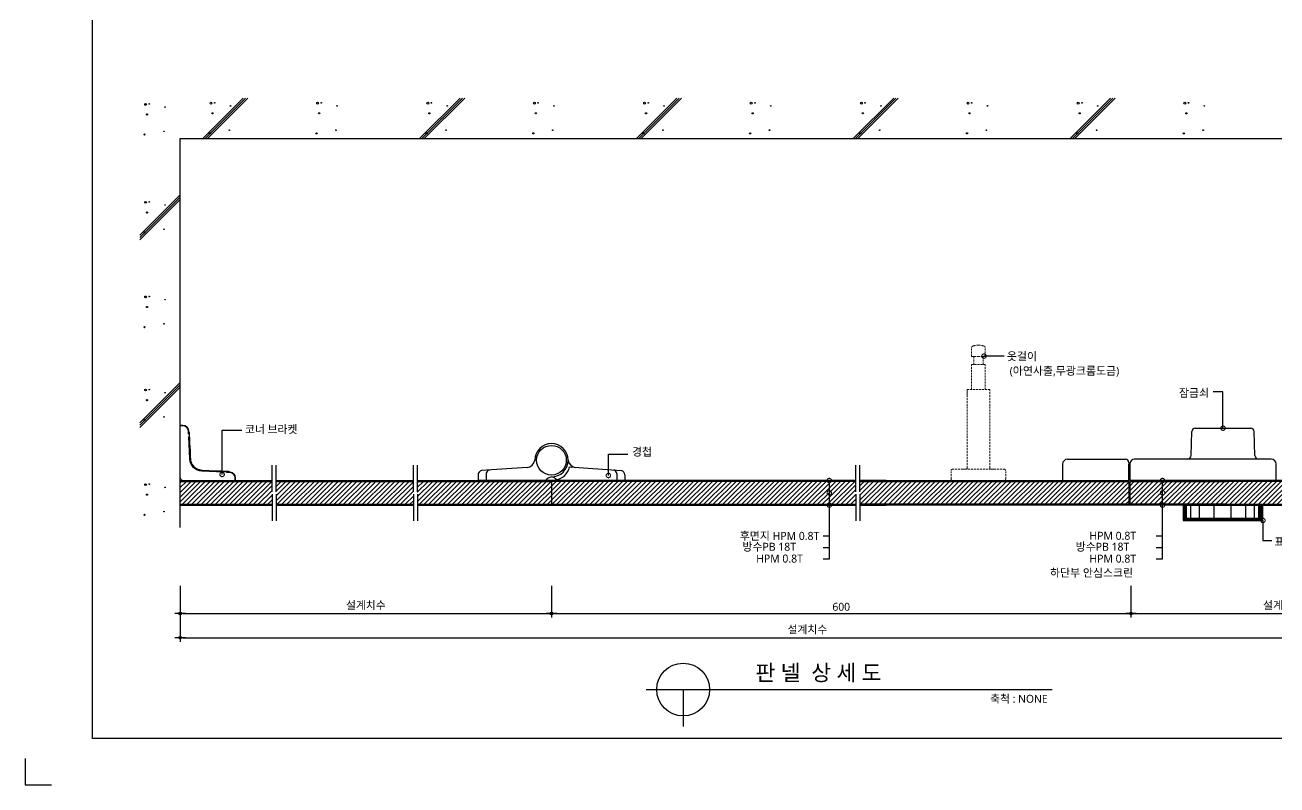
# Model space of a CAD drawing. Extents: x -256 to 8104, y -176 to 5714.
# Drawn here: x -256 to 4488, y -176 to 2705 of the extents above; entities that cross this region are included whole.
import ezdxf
from ezdxf.enums import TextEntityAlignment as Align

# ---------------------------------------------------------------- set-up
doc = ezdxf.new("R2010")
doc.units = 0
doc.header["$LTSCALE"] = 30
doc.linetypes.add('HIDDEN', pattern=[0.375, 0.25, -0.125])
doc.layers.get('0').update_dxf_attribs({"linetype": 'CONTINUOUS'})
doc.layers.get('DEFPOINTS').update_dxf_attribs({"linetype": 'CONTINUOUS'})
for name, color, linetype in [('02---제품선', 4, 'CONTINUOUS'), ('C', 2, 'CONTINUOUS'), ('DIM', 7, 'CONTINUOUS'), ('HID', 9, 'HIDDEN'), ('TIT', 3, 'CONTINUOUS'), ('경첩', 4, 'CONTINUOUS'), ('문자', 3, 'CONTINUOUS'), ('부자재', 4, 'CONTINUOUS'), ('잠금쇠(회전형)', 4, 'CONTINUOUS'), ('치수', 1, 'CONTINUOUS'), ('판넬', 2, 'CONTINUOUS'), ('해치', 8, 'CONTINUOUS')]:
    doc.layers.add(name, color=color, linetype=linetype)
doc.styles.add('돋움', font='malgun.ttf')
doc.dimstyles.new('10', dxfattribs={"dimscale": 10, "dimtxt": 3, "dimasz": 1, "dimexe": 1.5, "dimexo": 2, "dimgap": 1, "dimtad": 1, "dimdec": 0, "dimlunit": 6, "dimtxsty": '돋움', "dimblk": 'DIMDOT', "dimcen": -1, "dimdle": 1.5, "dimclrt": 3, "dimazin": 3, "dimtfac": 1, "dimtdec": 0, "dimtix": 1, "dimtmove": 2, "dimatfit": 3, "dimldrblk": 'DIMDOT', "dimarcsym": 0})
pattern_1 = [(45, (190000, -7000), (-8.980256, 8.980256), [])]

# ---------------------------------------------------------------- blocks, each defined once
blk = doc.blocks.new('DIMDOT')
at = {"linetype": 'Continuous'}
blk.add_line((-2, 0), (2, 0), dxfattribs=at)
for radius in [0.5, 0.25]:
    blk.add_circle((0, 0), radius, dxfattribs=at)
blk = doc.blocks.new('*D1079')
at = {"layer": 'DEFPOINTS', "color": 0}
for p in [(198653.4, -6224.5), (200060.5, -6224.5), (200060.5, -6350.2)]:
    blk.add_point(p, dxfattribs=at)
at = {"layer": 'DIM', "color": 0, "lineweight": -2, "ltscale": 10}
for p, q in [((198653.4, -6244.5), (198653.4, -6365.2)), ((200060.5, -6244.5), (200060.5, -6365.2)), ((198663.4, -6350.2), (200050.5, -6350.2))]:
    blk.add_line(p, q, dxfattribs=at)
at = {"layer": 'DIM', "color": 0, "lineweight": -2, "xscale": 10, "yscale": 10, "zscale": 10, "rotation": 180}
blk.add_blockref('DIMDOT', (198653.4, -6350.2), dxfattribs=at)
at = {"layer": 'DIM', "color": 0, "lineweight": -2, "xscale": 10, "yscale": 10, "zscale": 10}
blk.add_blockref('DIMDOT', (200060.5, -6350.2), dxfattribs=at)
at = {"layer": 'DIM', "color": 3, "insert": (199357, -6320.5), "char_height": 30, "attachment_point": 5, "style": '돋움'}
blk.add_mtext('설계치수', dxfattribs=at)
blk = doc.blocks.new('*D1080')
at = {"layer": 'DEFPOINTS', "color": 0}
for p in [(198653.4, -6224.5), (203407.3, -6224.5), (203407.3, -6441.7)]:
    blk.add_point(p, dxfattribs=at)
at = {"layer": 'DIM', "color": 0, "lineweight": -2, "ltscale": 10}
for p, q in [((198653.4, -6244.5), (198653.4, -6456.7)), ((203407.3, -6244.5), (203407.3, -6456.7)), ((198663.4, -6441.7), (203397.3, -6441.7))]:
    blk.add_line(p, q, dxfattribs=at)
at = {"layer": 'DIM', "color": 0, "lineweight": -2, "xscale": 10, "yscale": 10, "zscale": 10, "rotation": 180}
blk.add_blockref('DIMDOT', (198653.4, -6441.7), dxfattribs=at)
at = {"layer": 'DIM', "color": 0, "lineweight": -2, "xscale": 10, "yscale": 10, "zscale": 10}
blk.add_blockref('DIMDOT', (203407.3, -6441.7), dxfattribs=at)
at = {"layer": 'DIM', "color": 3, "insert": (201030.4, -6412), "char_height": 30, "attachment_point": 5, "style": '돋움'}
blk.add_mtext('설계치수', dxfattribs=at)
blk = doc.blocks.new('_DOTSMALL')
at = {"color": 0, "linetype": 'ByBlock', "const_width": 0.5}
blk.add_lwpolyline([(-0.0625, 0, 1), (0.0625, 0, 1)], format="xyb", close=True, dxfattribs=at)
blk = doc.blocks.new('A$C63EC304E')
at = {"layer": '치수', "color": 1, "xscale": 2.5, "yscale": 2.5, "zscale": 2.5, "rotation": 234.3098741996962}
blk.add_blockref('_DOTSMALL', (0.31, 0.31), dxfattribs=at)
blk = doc.blocks.new('A$C2BC9653E')
at = {"layer": '치수', "xscale": 0.3333333333333333, "yscale": 0.3333333333333333, "zscale": 0.3333333333333333}
blk.add_blockref('A$C63EC304E', (0, 0), dxfattribs=at)
blk = doc.blocks.new('A$C7FC71301')
at = {"layer": '치수', "rotation": 180}
blk.add_blockref('A$C2BC9653E', (0.21, 0.21), dxfattribs=at)
blk = doc.blocks.new('A$C4A20372B')
at = {"layer": '치수'}
blk.add_blockref('A$C7FC71301', (0, 0), dxfattribs=at)
blk = doc.blocks.new('A$C566469F5')
at = {"layer": '치수'}
blk.add_blockref('A$C4A20372B', (0, 0), dxfattribs=at)
blk = doc.blocks.new('A$C7E317CD4')
at = {"layer": '해치', "xscale": 2, "yscale": 2, "zscale": 2}
blk.add_blockref('A$C566469F5', (0, 0), dxfattribs=at)
blk = doc.blocks.new('A$C601D7F27')
at = {"layer": '치수'}
blk.add_blockref('A$C7E317CD4', (0, 0), dxfattribs=at)
blk = doc.blocks.new('A$C38802C08')
at = {"layer": '치수'}
blk.add_blockref('A$C601D7F27', (0, 0), dxfattribs=at)
blk = doc.blocks.new('*D1081')
at = {"layer": 'DEFPOINTS', "color": 0}
for p in [(202256.5, -6224.5), (203407.3, -6224.5), (203407.3, -6350.2)]:
    blk.add_point(p, dxfattribs=at)
at = {"layer": 'DIM', "color": 0, "lineweight": -2, "ltscale": 10}
for p, q in [((202256.5, -6244.5), (202256.5, -6365.2)), ((203407.3, -6244.5), (203407.3, -6365.2)), ((202266.5, -6350.2), (203397.3, -6350.2))]:
    blk.add_line(p, q, dxfattribs=at)
at = {"layer": 'DIM', "color": 0, "lineweight": -2, "xscale": 10, "yscale": 10, "zscale": 10, "rotation": 180}
blk.add_blockref('DIMDOT', (202256.5, -6350.2), dxfattribs=at)
at = {"layer": 'DIM', "color": 0, "lineweight": -2, "xscale": 10, "yscale": 10, "zscale": 10}
blk.add_blockref('DIMDOT', (203407.3, -6350.2), dxfattribs=at)
at = {"layer": 'DIM', "color": 3, "insert": (202831.9, -6320.5), "char_height": 30, "attachment_point": 5, "style": '돋움'}
blk.add_mtext('설계치수', dxfattribs=at)
blk = doc.blocks.new('*D1082')
at = {"layer": 'DEFPOINTS', "color": 0}
for p in [(200060.5, -6224.5), (202256.5, -6224.5), (202256.5, -6350.2)]:
    blk.add_point(p, dxfattribs=at)
at = {"layer": 'DIM', "color": 0, "lineweight": -2, "ltscale": 10}
for p, q in [((200060.5, -6244.5), (200060.5, -6365.2)), ((202256.5, -6244.5), (202256.5, -6365.2)), ((200070.5, -6350.2), (202246.5, -6350.2))]:
    blk.add_line(p, q, dxfattribs=at)
at = {"layer": 'DIM', "color": 0, "lineweight": -2, "xscale": 10, "yscale": 10, "zscale": 10, "rotation": 180}
blk.add_blockref('DIMDOT', (200060.5, -6350.2), dxfattribs=at)
at = {"layer": 'DIM', "color": 0, "lineweight": -2, "xscale": 10, "yscale": 10, "zscale": 10}
blk.add_blockref('DIMDOT', (202256.5, -6350.2), dxfattribs=at)
at = {"layer": 'DIM', "color": 3, "insert": (201158.5, -6324.7), "char_height": 30, "attachment_point": 5, "style": '돋움'}
blk.add_mtext('600', dxfattribs=at)
blk = doc.blocks.new('A$C06B31977')
for p, q in [((1.26, 11.06), (1.26, 21.17)), ((1.26, 10.11), (1.26, 0))]:
    blk.add_line(p, q)
blk = doc.blocks.new('AURA_40', base_point=(198321.5, -6824.2))
at = {"layer": '해치', "transparency": 33554687}
h = blk.add_hatch(dxfattribs=at)
h.set_pattern_fill('ANSI31', color=256, scale=4, style=0)
h.set_pattern_definition(pattern_1)
h.paths.add_polyline_path([(199002.4, -5897.5), (199002.4, -5888), (199002.4, -5849.2), (198653.4, -5849.2), (198653.4, -5935.9), (199002.4, -5935.9)])
h.paths.add_polyline_path([(199017.1, -5897.5), (199017.1, -5888), (199017.1, -5849.2), (199537.5, -5849.2), (199537.5, -5897.5), (199537.5, -5935.9), (199017.1, -5935.9)])
at = {"layer": '해치'}
h = blk.add_hatch(dxfattribs=at)
h.set_pattern_fill('ANSI31', color=256, scale=4)
h.set_pattern_definition(pattern_1)
h.paths.add_polyline_path([(200060.5, -5935.9), (200060.5, -5849.2), (199552.1, -5849.2), (199552.1, -5935.9)])
at = {"layer": '해치', "transparency": 33554687}
h = blk.add_hatch(dxfattribs=at)
h.set_pattern_fill('ANSI31', color=256, scale=4)
h.set_pattern_definition(pattern_1)
h.paths.add_polyline_path([(200060.5, -5849.2), (200060.5, -5935.9), (201113.5, -5935.9), (201113.5, -5894.6, -0.610943), (201111.8, -5891.3, -0.241509), (201113.5, -5890.4), (201113.5, -5849.2)])
h = blk.add_hatch(dxfattribs=at)
h.set_pattern_fill('ANSI31', color=256, scale=4)
h.set_pattern_definition(pattern_1)
h.paths.add_polyline_path([(201214.2, -5849.2), (201113.5, -5849.2), (201113.5, -5890.4, -0.610943), (201115.2, -5893.7, -0.241509), (201113.5, -5894.6), (201113.5, -5935.9), (201214.2, -5935.9)])
h = blk.add_hatch(dxfattribs=at)
h.set_pattern_fill('ANSI31', color=256, scale=4)
h.set_pattern_definition(pattern_1)
h.paths.add_polyline_path([(202248.5, -5935.9), (202248.5, -5849.2), (201328.4, -5849.2), (201228.8, -5849.2), (201228.8, -5888), (201228.8, -5897.5), (201228.8, -5935.9), (201328.4, -5935.9)])
h = blk.add_hatch(dxfattribs=at)
h.set_pattern_fill('ANSI31', color=256, scale=4, style=0)
h.set_pattern_definition(pattern_1)
h.paths.add_polyline_path([(203023.4, -5897.5), (203023.4, -5888), (203023.4, -5849.2), (203407.3, -5849.2), (203407.3, -5935.9), (203023.4, -5935.9)])
edge = h.paths.add_edge_path()
edge.add_line((203008.8, -5897.5), (203008.8, -5888))
edge.add_line((203008.8, -5888), (203008.8, -5849.2))
edge.add_line((203008.8, -5849.2), (202376.3, -5849.2))
edge.add_line((202376.3, -5849.2), (202376.3, -5890.4))
edge.add_arc((202376.3, -5892.5), 2.08, -35.6901, 90, ccw=False)
edge.add_arc((202376.3, -5892.5), 2.08, 270, 324.3099, ccw=False)
edge.add_line((202376.3, -5894.6), (202376.3, -5935.9))
edge.add_line((202376.3, -5935.9), (203008.8, -5935.9))
edge.add_line((203008.8, -5935.9), (203008.8, -5897.5))
h.paths.add_polyline_path([(202251.5, -5849.2), (202251.5, -5935.9), (202376.3, -5935.9), (202376.3, -5894.6, -0.610943), (202374.6, -5891.3, -0.241509), (202376.3, -5890.4), (202376.3, -5849.2)])
h.paths.add_polyline_path([(203825, -5849.2), (203407.3, -5849.2), (203407.3, -5935.9), (203825, -5935.9)])
for p, q in [((198653.4, -4548.8), (203825, -4548.8)), ((198653.4, -6023.8), (198653.4, -4548.8))]:
    blk.add_line(p, q)
at = {"color": 2}
for p, q in [((200060.5, -5845.9), (200060.5, -5939.2)), ((202248.5, -5849.2), (202248.5, -5935.9)), ((202251.5, -5849.2), (202251.5, -5935.9)), ((198065.6, -6900), (198065.6, -7000)), ((198065.6, -6900), (198065.6, -7000)), ((198065.6, -6900), (198065.6, -7000)), ((198065.6, -6900), (198065.6, -7000)), ((198065.6, -7000), (198165.6, -7000))]:
    blk.add_line(p, q, dxfattribs=at)
for points in [[(198320.8, -1285.8), (205573.1, -1285.8), (205573.1, -6824.2), (198320.8, -6824.2)], [(198320.8, -1285.8), (205573.1, -1285.8), (205573.1, -6824.2), (198320.8, -6824.2)], [(198320.8, -1285.8), (206302.7, -1285.8), (206302.7, -6824.2), (198320.8, -6824.2)]]:
    blk.add_lwpolyline(points, close=True, dxfattribs=at)
at = {"layer": '02---제품선'}
for p, q in [((202484.1, -5750.7), (202487.3, -5659.3)), ((202499.7, -5647.4), (202710.3, -5647.4)), ((202725.9, -5750.7), (202722.7, -5659.3)), ((201997.2, -5783.8), (201997.2, -5845.9)), ((202015.8, -5765.2), (202236, -5765.2)), ((202248.5, -5777.6), (202248.5, -5845.9)), ((202248.5, -5845.9), (202248.5, -5783.8)), ((202251.5, -5783.8), (202251.5, -5845.9)), ((202456.2, -5765.2), (202270.1, -5765.2)), ((202469.2, -5765.2), (202456.2, -5765.2)), ((202740.9, -5765.2), (202469.2, -5765.2)), ((202788, -5765.2), (202740.9, -5765.2)), ((202806.6, -5845.9), (202806.6, -5783.8)), ((201997.2, -5845.9), (202248.5, -5845.9)), ((202806.6, -5845.9), (202251.5, -5845.9))]:
    blk.add_line(p, q, dxfattribs=at)
for centre, radius, start, end in [((202499.7, -5659.8), 12.4, 90, 178), ((202710.3, -5659.8), 12.4, 2, 90), ((202015.8, -5783.8), 18.6, 90, 180), ((202236, -5777.6), 12.4, 0, 90), ((202270.1, -5783.8), 18.6, 90, 180), ((202469.2, -5750.2), 15, 270, 358), ((202740.9, -5750.2), 15, 182, 270), ((202788, -5783.8), 18.6, 0, 90)]:
    blk.add_arc(centre, radius, start, end, dxfattribs=at)
at = {"layer": 'C'}
for p, q in [((198653.4, -5849.2), (199002.4, -5849.2)), ((199017.1, -5849.2), (199537.5, -5849.2)), ((199552.1, -5849.2), (200060.5, -5849.2)), ((201214.2, -5849.2), (200060.5, -5849.2)), ((201228.8, -5849.2), (202248.5, -5849.2)), ((201328.4, -5849.2), (201228.8, -5849.2)), ((202251.5, -5849.2), (202618.5, -5849.2)), ((203008.8, -5849.2), (202618.5, -5849.2)), ((198653.4, -5935.9), (199002.4, -5935.9)), ((199017.1, -5935.9), (199537.5, -5935.9)), ((199552.1, -5935.9), (200076.7, -5935.9)), ((200060.5, -5935.9), (201214.2, -5935.9)), ((202248.5, -5935.9), (201228.8, -5935.9)), ((201228.8, -5935.9), (201328.4, -5935.9)), ((202618.5, -5935.9), (202251.5, -5935.9)), ((202618.5, -5935.9), (203008.8, -5935.9))]:
    blk.add_line(p, q, dxfattribs=at)
at = {"layer": 'HID', "lineweight": 15}
for p, q in [((201652.6, -5375.7), (201652.6, -5340.2)), ((201704.5, -5375.7), (201704.5, -5340.2)), ((201652.6, -5375.7), (201660.5, -5375.7)), ((201652.6, -5500.6), (201652.6, -5405.5)), ((201704.5, -5405.5), (201652.6, -5405.5)), ((201660.5, -5375.7), (201678.5, -5375.7)), ((201660.5, -5375.7), (201660.5, -5405.5)), ((201696.6, -5375.7), (201678.5, -5375.7)), ((201704.5, -5375.7), (201696.6, -5375.7)), ((201696.6, -5375.7), (201696.6, -5405.5)), ((201704.5, -5500.6), (201704.5, -5405.5)), ((201721.2, -5500.6), (201635.8, -5500.6)), ((201635.8, -5524.3), (201635.8, -5500.6)), ((201635.8, -5798.2), (201635.8, -5500.6)), ((201721.2, -5798.2), (201721.2, -5500.6)), ((201575.3, -5840.9), (201575.3, -5808.2)), ((201630.8, -5803.2), (201580.3, -5803.2)), ((201736.2, -5803.2), (201620.8, -5803.2)), ((201726.2, -5803.2), (201776.7, -5803.2)), ((201781.7, -5840.9), (201781.7, -5808.2)), ((201776.7, -5845.9), (201580.3, -5845.9)), ((202330.1, -5845.9), (202361.8, -5845.9)), ((202361.8, -5845.9), (202551.8, -5845.9))]:
    blk.add_line(p, q, dxfattribs=at)
for centre, radius, start, end in [((201661.3, -5345.4), 10.2, 101.3021, 148.9655), ((201683.5, -5417.6), 85.6, 93.3455, 106.4545), ((201673.5, -5417.6), 85.6, 73.5455, 86.6545), ((201695.8, -5345.4), 10.2, 31.0345, 78.6979), ((201580.3, -5808.2), 5, 90, 180), ((201630.8, -5798.2), 5, 270, 0), ((201726.2, -5798.2), 5, 180, 270), ((201776.7, -5808.2), 5, 0, 90), ((201580.3, -5840.9), 5, 180, 270), ((201776.7, -5840.9), 5, 270, 0)]:
    blk.add_arc(centre, radius, start, end, dxfattribs=at)
at = {"layer": 'TIT', "color": 7}
for p, q in [((200419.5, -6638.1), (201957.3, -6638.1)), ((200559.5, -6638.1), (200559.5, -6778.1))]:
    blk.add_line(p, q, dxfattribs=at)
blk.add_circle((200559.5, -6638.1), 100, dxfattribs=at)
at = {"layer": '경첩', "color": 4, "linetype": 'Continuous', "lineweight": 15}
for p, q in [((198653.4, -5635.9), (198664, -5635.9)), ((198653.4, -5638.2), (198653.4, -5635.9)), ((198653.4, -5658.3), (198653.4, -5638.2)), ((198664, -5638.2), (198653.4, -5638.2)), ((198664, -5638.2), (198664, -5635.9)), ((198653.4, -5661.5), (198653.4, -5659.2)), ((198653.4, -5661.5), (198653.4, -5831.9)), ((198684.3, -5670.4), (198683.6, -5656.9)), ((198688.7, -5763.9), (198684.7, -5680.2)), ((198685.9, -5656.8), (198687, -5680.1)), ((198687.7, -5661.4), (198686.2, -5662.9)), ((198688.8, -5666.9), (198686.5, -5669.2)), ((198687, -5680.1), (198691, -5763.8)), ((198690, -5692.2), (198687.7, -5694.4)), ((198688.8, -5666.9), (198690, -5692.2)), ((198690.3, -5698.5), (198688, -5700.7)), ((198690.4, -5701.6), (198688.2, -5703.8)), ((198690.7, -5707.9), (198688.5, -5710.1)), ((198690.8, -5711.1), (198688.6, -5713.3)), ((198692.1, -5737.8), (198689.9, -5740.1)), ((198692.1, -5737.9), (198689.9, -5740.2)), ((198690.4, -5701.6), (198690.7, -5707.9)), ((198690.8, -5711.1), (198692.1, -5737.8)), ((198692.1, -5737.9), (198692.3, -5741.9)), ((198692.3, -5741.9), (198690.1, -5744.1)), ((198692.4, -5744.1), (198690.2, -5746.3)), ((198692.8, -5752.7), (198690.6, -5754.9)), ((198692.8, -5753.6), (198690.6, -5755.8)), ((198693, -5756.8), (198690.8, -5759)), ((198693, -5757.7), (198690.8, -5759.9)), ((198693.5, -5766.2), (198691.4, -5768.3)), ((198693.8, -5768.3), (198691.8, -5770.3)), ((198692.4, -5744.1), (198692.8, -5752.7)), ((198694.4, -5771.7), (198692.5, -5773.7)), ((198692.6, -5773.7), (198694.5, -5771.8)), ((198692.8, -5752.7), (198692.8, -5753.6)), ((198692.8, -5753.6), (198693, -5756.8)), ((198693, -5756.8), (198693, -5757.7)), ((198693, -5757.7), (198693.3, -5763.7)), ((198695.9, -5776.6), (198694.1, -5778.4)), ((198697.4, -5780.4), (198695.7, -5782.1)), ((198698.5, -5782.6), (198696.8, -5784.3)), ((198701, -5786.7), (198699.3, -5788.4)), ((198702.4, -5788.6), (198700.7, -5790.3)), ((198712.6, -5798.2), (198710.9, -5799.9)), ((198714.6, -5799.5), (198712.9, -5801.2)), ((198718.9, -5801.8), (198717.1, -5803.6)), ((198721.2, -5802.8), (198719.4, -5804.6)), ((198726.1, -5804.5), (198724.2, -5806.4)), ((198819.1, -5814.5), (198735.3, -5810.6)), ((198735.4, -5808.3), (198819.2, -5812.2)), ((198735.5, -5805.9), (198737.8, -5806)), ((198735.5, -5805.9), (198791.3, -5808.6)), ((198737.8, -5806), (198735.5, -5808.3)), ((198791.3, -5808.6), (198789.1, -5810.8)), ((198797.6, -5808.9), (198795.4, -5811.1)), ((198800.8, -5809), (198798.6, -5811.2)), ((198807.1, -5809.3), (198804.9, -5811.5)), ((198807.1, -5809.3), (198837.1, -5810.7)), ((198819.2, -5812.2), (198842.5, -5813.3)), ((198842.4, -5815.6), (198828.9, -5815)), ((198837.9, -5811.5), (198836.4, -5813)), ((198837.9, -5811.5), (198837.1, -5810.7)), ((198667.4, -5845.9), (198837.7, -5845.9)), ((198840.1, -5845.9), (198837.7, -5845.9)), ((198861.1, -5845.9), (198841, -5845.9)), ((198861.1, -5845.9), (198861.1, -5835.2)), ((198861.1, -5835.2), (198863.4, -5835.2)), ((198863.4, -5845.9), (198861.1, -5845.9)), ((198863.4, -5835.2), (198863.4, -5845.9))]:
    blk.add_line(p, q, dxfattribs=at)
at = {"layer": '경첩', "color": 4, "linetype": 'Continuous', "lineweight": 15, "flags": 128}
for points in [[(198683.6, -5656.9), (198684.1, -5656.8), (198684.5, -5656.8), (198684.9, -5656.8), (198685.3, -5656.8), (198685.6, -5656.8), (198685.8, -5656.8), (198685.9, -5656.8), (198685.9, -5656.8)], [(198687, -5680.1), (198687, -5680.1), (198686.9, -5680.1), (198686.7, -5680.1), (198686.4, -5680.1), (198686, -5680.1), (198685.6, -5680.2), (198685.2, -5680.2), (198684.7, -5680.2)], [(198688.5, -5662.2), (198688.4, -5662), (198688.2, -5661.8), (198688.1, -5661.7), (198687.9, -5661.6), (198687.9, -5661.5), (198687.8, -5661.4), (198687.8, -5661.4), (198687.7, -5661.4)], [(198688.5, -5662.2), (198688.6, -5663.2), (198688.6, -5664.3), (198688.7, -5665.6), (198688.8, -5666.9)], [(198690, -5692.2), (198690, -5693.4), (198690.1, -5694.6), (198690.1, -5695.7), (198690.2, -5696.6), (198690.2, -5697.4), (198690.2, -5698), (198690.2, -5698.3), (198690.3, -5698.5)], [(198692.1, -5737.8), (198692.1, -5737.9), (198692.1, -5737.9)], [(198691, -5763.8), (198691, -5763.8), (198690.8, -5763.8), (198690.6, -5763.9), (198690.3, -5763.9), (198690, -5763.9), (198689.6, -5763.9), (198689.1, -5763.9), (198688.7, -5763.9)], [(198692.3, -5741.9), (198692.3, -5742.6), (198692.4, -5743.3), (198692.4, -5744.1)], [(198693.5, -5766.2), (198693.7, -5767.7), (198693.8, -5768.3)], [(198694.4, -5771.7), (198694.4, -5771.7), (198694.4, -5771.7)], [(198735.4, -5808.3), (198735.4, -5808.3), (198735.4, -5808.4), (198735.4, -5808.6), (198735.4, -5808.9), (198735.4, -5809.3), (198735.3, -5809.7), (198735.3, -5810.1), (198735.3, -5810.6)], [(198791.3, -5808.6), (198792.4, -5808.6), (198793.5, -5808.7), (198794.5, -5808.7), (198795.4, -5808.7), (198796.2, -5808.8), (198796.8, -5808.8), (198797.3, -5808.8), (198797.5, -5808.8), (198797.6, -5808.9)], [(198800.8, -5809), (198800.9, -5809), (198801.3, -5809), (198801.9, -5809.1), (198802.6, -5809.1), (198803.6, -5809.1), (198804.7, -5809.2), (198805.9, -5809.2), (198807.1, -5809.3)], [(198819.2, -5812.2), (198819.2, -5812.2), (198819.2, -5812.4), (198819.1, -5812.6), (198819.1, -5812.9), (198819.1, -5813.2), (198819.1, -5813.6), (198819.1, -5814.1), (198819.1, -5814.5)], [(198842.4, -5815.6), (198842.4, -5815.2), (198842.4, -5814.7), (198842.4, -5814.3), (198842.5, -5814), (198842.5, -5813.7), (198842.5, -5813.5), (198842.5, -5813.3), (198842.5, -5813.3)]]:
    blk.add_lwpolyline(points, dxfattribs=at)
at = {"layer": '경첩', "color": 4, "linetype": 'Continuous', "lineweight": 15}
for centre, radius, start, end in [((198664, -5657.8), 21.9, 2.6983, 90), ((198664, -5657.8), 19.6, 2.6983, 90), ((198737.6, -5761.6), 49, 182.6983, 267.3017), ((198737.6, -5761.6), 46.7, 182.6983, 267.3017), ((198737.6, -5761.6), 44.3, 182.6983, 185.9088), ((198737.6, -5761.6), 44.3, 188.6056, 193.1623), ((198737.6, -5761.6), 44.3, 193.2431, 199.766), ((198737.6, -5761.6), 44.3, 199.766, 204.9948), ((198737.6, -5761.6), 44.3, 208.1736, 214.3849), ((198737.6, -5761.6), 44.3, 214.3855, 217.4388), ((198667.4, -5831.9), 14, 180, 270), ((198737.6, -5761.6), 44.3, 217.4392, 235.6151), ((198737.6, -5761.7), 44.3, 235.6142, 238.7009), ((198737.6, -5761.6), 44.3, 238.7002, 245.0052), ((198737.6, -5761.6), 44.3, 248.2494, 255.0002), ((198737.6, -5761.6), 44.3, 255, 267.3017), ((198841.5, -5835.2), 19.6, 0, 87.3017), ((198841.5, -5835.2), 21.9, 0, 87.3017)]:
    blk.add_arc(centre, radius, start, end, dxfattribs=at)
at = {"layer": '부자재'}
for p, q in [((199782.5, -5823.8), (199782.5, -5845.9)), ((199968.3, -5795.8), (199795.5, -5807.9)), ((199812.5, -5819.7), (199812.5, -5845.9)), ((200129.3, -5793.9), (200325.2, -5807.8)), ((200308.6, -5819.7), (200308.6, -5845.9)), ((200338.6, -5823.8), (200338.6, -5845.9)), ((200060.5, -5845.9), (199782.5, -5845.9)), ((200074.7, -5845.9), (200338.6, -5845.9))]:
    blk.add_line(p, q, dxfattribs=at)
at = {"layer": '부자재', "color": 1}
blk.add_circle((200060.5, -5768.9), 56.2, dxfattribs=at)
at = {"layer": '부자재'}
for centre, radius, start, end in [((200060.5, -5768.9), 63, 270, 180), ((199966.7, -5764.8), 31, 272.9231, 352.4724), ((200154.3, -5764.8), 31, 187.5276, 267.0769), ((199799.2, -5824.2), 16.8, 101.7765, 181.6712), ((199832.9, -5825.3), 21.2, 113.4077, 164.5497), ((200069.1, -5870.4), 39.5, 102.5267, 141.5475), ((200051.9, -5870.4), 39.5, 43.1003, 77.4733), ((200062.7, -5777.2), 68.6, 280.084, 345.9792), ((200288.1, -5825.3), 21.2, 15.4503, 67.3004), ((200321.8, -5824.2), 16.8, 358.3288, 78.2235)]:
    blk.add_arc(centre, radius, start, end, dxfattribs=at)
at = {"layer": '잠금쇠(회전형)', "linetype": 'Continuous', "lineweight": 15}
for p, q in [((202454.8, -5939.9), (202755.2, -5939.9)), ((202454.8, -5939.9), (202454.8, -5988.2)), ((202455.7, -5939.9), (202455.7, -5988.2)), ((202755.2, -5939.9), (202755.2, -5988.2)), ((202453.8, -5988.2), (202756.2, -5988.2)), ((202453.8, -5997.5), (202453.8, -5988.2)), ((202453.8, -5997.2), (202756.2, -5997.2)), ((202756.2, -5997.5), (202756.2, -5988.2))]:
    blk.add_line(p, q, dxfattribs=at)
at = {"layer": '치수'}
for p, q in [((201775.5, -5374.3), (201699.4, -5374.3)), ((202605, -5510.1), (202568.4, -5510.1)), ((202605, -5647.4), (202605, -5510.1)), ((198812.9, -5654.2), (198887, -5654.2)), ((198812.9, -5822.6), (198812.9, -5654.2)), ((200276.1, -5826.6), (200276.1, -5745.7)), ((200276.1, -5745.7), (200350.3, -5745.7)), ((201113.5, -6142.4), (201113.5, -5845.9)), ((202376.3, -6142.4), (202376.3, -5845.9)), ((202756.2, -5997.5), (202756.2, -6073.2)), ((201089.7, -6055.6), (201113.5, -6055.6)), ((202352.5, -6055.6), (202376.3, -6055.6)), ((201089.7, -6099.2), (201113.5, -6099.2)), ((202352.5, -6099.2), (202376.3, -6099.2)), ((202756.2, -6073.2), (202790.5, -6073.2)), ((201089.7, -6142.4), (201113.5, -6142.4)), ((202352.5, -6142.4), (202376.3, -6142.4))]:
    blk.add_line(p, q, dxfattribs=at)
at = {"layer": '판넬', "color": 1}
for p, q in [((198653.4, -5845.9), (199002.4, -5845.9)), ((199017.1, -5845.9), (199537.5, -5845.9)), ((199552.1, -5845.9), (200040.1, -5845.9)), ((201214.2, -5845.9), (200060.5, -5845.9)), ((201228.8, -5845.9), (202246.5, -5845.9)), ((201328.4, -5845.9), (201228.8, -5845.9)), ((202256.5, -5845.9), (202618.5, -5845.9)), ((203008.8, -5845.9), (202618.5, -5845.9)), ((198653.4, -5939.2), (199002.4, -5939.2)), ((199017.1, -5939.2), (199537.5, -5939.2)), ((199552.1, -5939.2), (200080.1, -5939.2)), ((200060.5, -5939.2), (201214.2, -5939.2)), ((202251.5, -5939.2), (201228.8, -5939.2)), ((201228.8, -5939.2), (201328.4, -5939.2)), ((202618.5, -5939.2), (202251.5, -5939.2)), ((202618.5, -5939.2), (203008.8, -5939.2))]:
    blk.add_line(p, q, dxfattribs=at)
at = {"layer": '해치'}
for p, q in [((198739.3, -4548.8), (198892.4, -4395.7)), ((198757, -4548.8), (198910.1, -4395.7)), ((199560.9, -4548.8), (199714, -4395.7)), ((199578.5, -4548.8), (199731.7, -4395.7)), ((200382.5, -4548.8), (200535.6, -4395.7)), ((200400.1, -4548.8), (200553.2, -4395.7)), ((201204, -4548.8), (201357.2, -4395.7)), ((201221.7, -4548.8), (201374.8, -4395.7)), ((202025.6, -4548.8), (202178.7, -4395.7)), ((202043.3, -4548.8), (202196.4, -4395.7)), ((198500.3, -4915.7), (198653.4, -4762.6)), ((198500.3, -4933.4), (198653.4, -4780.2)), ((198500.3, -5627.4), (198653.4, -5474.2)), ((198500.3, -5645), (198653.4, -5491.9)), ((202457.6, -5939.9), (202457.6, -5988.2)), ((202460.6, -5939.9), (202460.6, -5988.2)), ((202465.7, -5939.9), (202465.7, -5988.2)), ((202482, -5939.9), (202482, -5988.2)), ((202515.4, -5939.9), (202515.4, -5988.2)), ((202570.9, -5939.9), (202570.9, -5988.2)), ((202634.6, -5939.9), (202634.6, -5988.2)), ((202690.1, -5939.9), (202690.1, -5988.2)), ((202723.5, -5939.9), (202723.5, -5988.2)), ((202739.8, -5939.9), (202739.8, -5988.2)), ((202744.3, -5939.9), (202744.3, -5988.2)), ((202749.5, -5939.9), (202749.5, -5988.2)), ((202752.5, -5939.9), (202752.5, -5988.2)), ((202754.3, -5939.9), (202754.3, -5988.2)), ((202453.8, -5991.3), (202756.2, -5991.3)), ((202453.8, -5992.8), (202756.2, -5992.8)), ((202453.8, -5994.4), (202756.2, -5994.4)), ((202453.8, -5995.3), (202756.2, -5995.3)), ((202453.8, -5996.2), (202756.2, -5996.2)), ((202453.8, -5997.5), (202756.2, -5997.5))]:
    blk.add_line(p, q, dxfattribs=at)
at = {"layer": '해치', "color": 2}
for p, q in [((198748.1, -4548.8), (198901.3, -4395.7)), ((199569.7, -4548.8), (199722.8, -4395.7)), ((200391.3, -4548.8), (200544.4, -4395.7)), ((201212.9, -4548.8), (201366, -4395.7)), ((202034.4, -4548.8), (202187.6, -4395.7)), ((198500.3, -4924.5), (198653.4, -4771.4)), ((198500.3, -5636.2), (198653.4, -5483))]:
    blk.add_line(p, q, dxfattribs=at)
at = {"layer": '해치'}
for centre, radius in [((198522.4, -4419.7), 3.36), ((198528, -4458), 2.24), ((198536.3, -4418.1), 1.12), ((198596.3, -4430), 1.12), ((198770.2, -4415.3), 3.36), ((198775.8, -4453.6), 2.24), ((198784.1, -4413.7), 1.12), ((198844.1, -4425.6), 1.12), ((199174.3, -4415.3), 3.36), ((199179.9, -4453.6), 2.24), ((199188.2, -4413.7), 1.12), ((199248.2, -4425.6), 1.12), ((199591.8, -4415.3), 3.36), ((199597.4, -4453.6), 2.24), ((199605.7, -4413.7), 1.12), ((199665.7, -4425.6), 1.12), ((199995.8, -4415.3), 3.36), ((200001.4, -4453.6), 2.24), ((200009.7, -4413.7), 1.12), ((200069.7, -4425.6), 1.12), ((200413.4, -4415.3), 3.36), ((200419, -4453.6), 2.24), ((200427.3, -4413.7), 1.12), ((200487.3, -4425.6), 1.12), ((200817.4, -4415.3), 3.36), ((200823, -4453.6), 2.24), ((200831.3, -4413.7), 1.12), ((200891.3, -4425.6), 1.12), ((201235, -4415.3), 3.36), ((201240.6, -4453.6), 2.24), ((201248.9, -4413.7), 1.12), ((201308.9, -4425.6), 1.12), ((201639, -4415.3), 3.36), ((201644.6, -4453.6), 2.24), ((201652.9, -4413.7), 1.12), ((201712.9, -4425.6), 1.12), ((202056.5, -4415.3), 3.36), ((202062.1, -4453.6), 2.24), ((202070.4, -4413.7), 1.12), ((202130.4, -4425.6), 1.12), ((202460.6, -4415.3), 3.36), ((202466.2, -4453.6), 2.24), ((202474.4, -4413.7), 1.12), ((202534.4, -4425.6), 1.12), ((198518.4, -4534.1), 2.24), ((198591.8, -4521.8), 1.12), ((198766.2, -4529.7), 2.24), ((198839.7, -4517.4), 1.12), ((199170.2, -4529.7), 2.24), ((199243.7, -4517.4), 1.12), ((199587.8, -4529.7), 2.24), ((199661.2, -4517.4), 1.12), ((199991.8, -4529.7), 2.24), ((200065.2, -4517.4), 1.12), ((200409.4, -4529.7), 2.24), ((200482.8, -4517.4), 1.12), ((200813.4, -4529.7), 2.24), ((200886.8, -4517.4), 1.12), ((201230.9, -4529.7), 2.24), ((201304.4, -4517.4), 1.12), ((201635, -4529.7), 2.24), ((201708.4, -4517.4), 1.12), ((202052.5, -4529.7), 2.24), ((202126, -4517.4), 1.12), ((202456.5, -4529.7), 2.24), ((202530, -4517.4), 1.12), ((198522.4, -4791), 3.36), ((198536.3, -4789.4), 1.12), ((198528, -4829.3), 2.24), ((198596.3, -4801.3), 1.12), ((198518.4, -4905.4), 2.24), ((198591.8, -4893.1), 1.12), ((198522.4, -5149.7), 3.36), ((198536.3, -5148.1), 1.12), ((198596.3, -5160), 1.12), ((198528, -5188), 2.24), ((198518.4, -5264.1), 2.24), ((198591.8, -5251.8), 1.12), ((198522.4, -5502.6), 3.36), ((198536.3, -5501), 1.12), ((198528, -5541), 2.24), ((198596.3, -5513), 1.12), ((198518.4, -5617), 2.24), ((198591.8, -5604.7), 1.12), ((198522.4, -5861.3), 3.36), ((198536.3, -5859.7), 1.12), ((198596.3, -5871.7), 1.12), ((198528, -5899.6), 2.24), ((198518.4, -5975.7), 2.24), ((198591.8, -5963.4), 1.12)]:
    blk.add_circle(centre, radius, dxfattribs=at)
at = {"xscale": 10, "yscale": 10, "zscale": 10}
for p in [(198989.9, -5998.6), (199004.5, -5998.6), (199524.9, -5998.6), (199539.6, -5998.6), (201201.6, -5998.6), (201216.3, -5998.6)]:
    blk.add_blockref('A$C06B31977', p, dxfattribs=at)
at = {"layer": '치수', "xscale": 20, "yscale": 20, "zscale": 20}
for p in [(198808.2, -5827), (200271.9, -5830.8)]:
    blk.add_blockref('A$C38802C08', p, dxfattribs=at)
at = {"layer": '해치', "yscale": 20, "zscale": 20}
for p, xscale in [((201703.6, -5378.4), -20), ((202600.9, -5651.5), 20), ((202752.1, -6001.6), 20)]:
    blk.add_blockref('A$C38802C08', p, dxfattribs=dict(at, xscale=xscale))
at = {"layer": '해치', "xscale": 20, "yscale": 20, "zscale": 20, "rotation": 90}
for p in [(201117.5, -5850), (202380.3, -5850), (201117.6, -5896.7), (202380.5, -5896.7), (201117.5, -5943.4), (202380.3, -5943.4)]:
    blk.add_blockref('A$C38802C08', p, dxfattribs=at)
at = {"layer": 'TIT', "style": '돋움'}
blk.add_text('판 넬  상 세 도', height=60, dxfattribs=at).set_placement((201311.3, -6604.5), align=Align.RIGHT)
blk.add_text('축척 : NONE', height=30, dxfattribs=at).set_placement((201722.7, -6688.3))
at = {"layer": '문자', "style": '돋움'}
for s, height, p in [('옷걸이', 30.34, (201843.3, -5374.4)), ('(아연사출,무광크롬도금)', 30.337, (202004.4, -5430.8)), ('잠금쇠', 30.34, (202495.2, -5512.5)), ('후면지 HPM 0.8T', 30.337, (200924.7, -6054.9)), ('HPM 0.8T', 30.34, (202187.5, -6055.2)), ('표시창', 30.34, (202857.4, -6077.1)), ('방수PB 18T', 30.34, (200885.5, -6096.1)), ('방수PB 18T', 30.34, (202148.4, -6096.1)), ('HPM 0.8T', 30.34, (200924.7, -6141.7)), ('HPM 0.8T', 30.34, (202187.5, -6141.9)), ('하단부 안심스크린', 30.34, (202107.1, -6194.8))]:
    blk.add_text(s, height=height, dxfattribs=at).set_placement(p, align=Align.MIDDLE)
for s, p in [('코너 브라켓', (198899.2, -5666.5)), ('경첩', (200365.9, -5752))]:
    blk.add_text(s, height=30, dxfattribs=at).set_placement(p)
at = {"layer": 'DIM', "ltscale": 10}
for base, p1, p2, text, picture, middle in [((200060.5, -6350.2), (198653.4, -6224.5), (200060.5, -6224.5), '설계치수', '*D1079', (199357, -6320.5)), ((203407.3, -6441.7), (198653.4, -6224.5), (203407.3, -6224.5), '설계치수', '*D1080', (201030.4, -6412)), ((202256.5, -6350.2), (200060.5, -6224.5), (202256.5, -6224.5), '600', '*D1082', (201158.5, -6324.7)), ((203407.3, -6350.2), (202256.5, -6224.5), (203407.3, -6224.5), '설계치수', '*D1081', (202831.9, -6320.5))]:
    dim = blk.add_linear_dim(base=base, p1=p1, p2=p2, text=text, dimstyle='10', override={"dimtxsty": '돋움'}, dxfattribs=at)
    dim.commit()
    dim.dimension.update_dxf_attribs({"geometry": picture, "text_midpoint": middle})

msp = doc.modelspace()

# ---------------------------------------------------------------- block references
msp.add_blockref('AURA_40', (0, 0))

doc.saveas('drawing.dxf')
